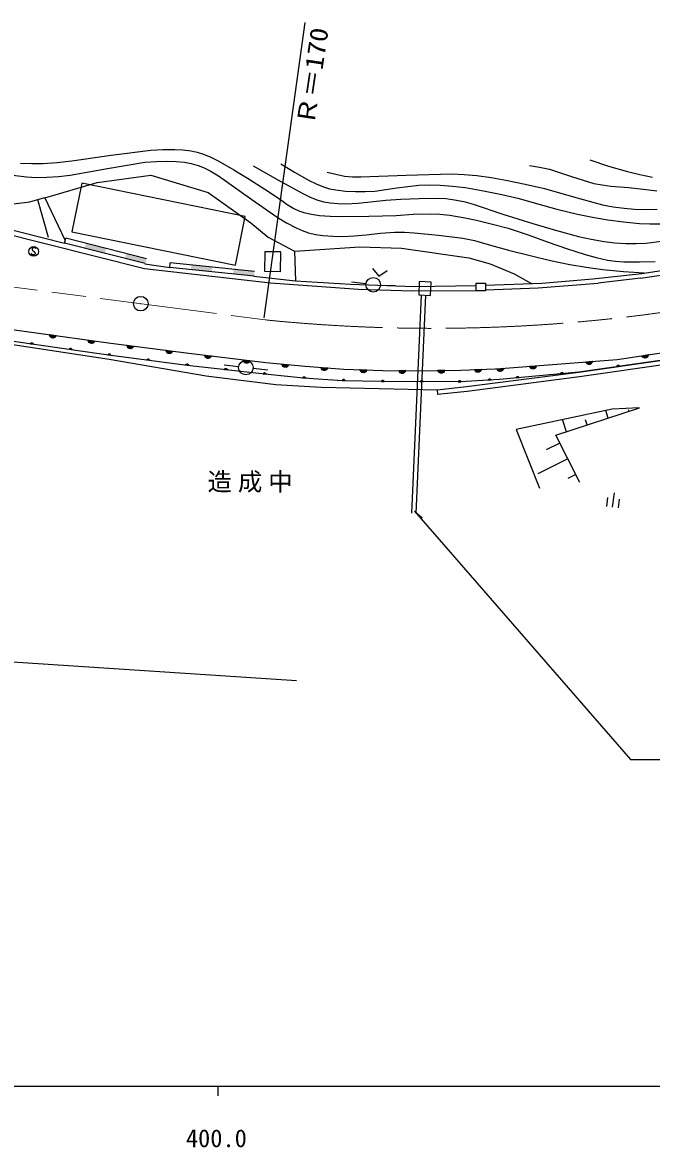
# Model space of a CAD drawing. Units: millimetres, scale not verified. Extents: x 40000 to 680000, y 20000 to 380000.
# Drawn here: x 448015 to 512354, y 198715 to 313870 of the extents above; entities that cross this region are included whole.
import ezdxf
from ezdxf.enums import TextEntityAlignment as Align

# ---------------------------------------------------------------- set-up
doc = ezdxf.new("R2010")
doc.units = ezdxf.units.MM
doc.header["$LTSCALE"] = 1000
doc.linetypes.add('CHAIN', pattern=[18.5, 12, -1.5, 3.5, -1.5])
for name, color, linetype, lineweight in [('M-BGD', 7, 'Continuous', 25), ('M-BMK', 2, 'CHAIN', 13), ('M-TTL-BAND', 7, 'Continuous', 25)]:
    doc.layers.add(name, color=color, linetype=linetype, lineweight=lineweight)
doc.styles.add('ＭＳ ゴシック', font='')
doc.styles.get('ＭＳ ゴシック').set_extended_font_data('MS Gothic')

# ---------------------------------------------------------------- blocks, each defined once
blk = doc.blocks.new('BUHIN1')
at = {"color": 7, "linetype": 'Continuous', "lineweight": 25}
for radius in [746, 22.5]:
    blk.add_circle((0, 0), radius, dxfattribs=at)
blk = doc.blocks.new('BUHIN3')
at = {"color": 7, "linetype": 'Continuous', "lineweight": 25}
for p, q in [((-453, 598), (453, -598)), ((386, 485), (929, -233)), ((-571, -240), (-28, -957))]:
    blk.add_line(p, q, dxfattribs=at)
blk = doc.blocks.new('BUHIN5')
at = {"color": 7, "linetype": 'Continuous', "lineweight": 25}
blk.add_lwpolyline([(-813, -169), (213, -281), (383, 737)], dxfattribs=at)
blk = doc.blocks.new('BUHIN44')
at = {"color": 7, "linetype": 'Continuous', "lineweight": 25}
for p, q in [((292, 165), (-239, -235)), ((-199, -260), (304, 120)), ((310, 69), (-150, -278)), ((-99, -294), (308, 13)), ((301, -47), (-37, -302)), ((55, -288), (263, -130))]:
    blk.add_line(p, q, dxfattribs=at)
blk.add_lwpolyline([(279, 211), (306, 130), (315, 51), (306, -52), (270, -132), (220, -202), (134, -267), (52, -296), (-34, -309), (-135, -288), (-210, -259), (-279, -211)], close=True, dxfattribs=at)
blk = doc.blocks.new('BUHIN52')
at = {"color": 7, "linetype": 'Continuous', "lineweight": 25}
for p, q in [((265, 206), (-202, -268)), ((-159, -286), (283, 163)), ((296, 114), (-108, -297)), ((-55, -305), (303, 58)), ((304, -3), (7, -304)), ((96, -276), (279, -91))]:
    blk.add_line(p, q, dxfattribs=at)
blk.add_lwpolyline([(246, 249), (283, 173), (304, 96), (311, -6), (287, -91), (248, -168), (171, -245), (95, -285), (11, -311), (-92, -305), (-170, -287), (-246, -249)], close=True, dxfattribs=at)
blk = doc.blocks.new('BUHIN55')
at = {"color": 7, "linetype": 'Continuous', "lineweight": 25}
for p, q in [((249, 225), (-182, -282)), ((-138, -297), (271, 183)), ((287, 135), (-86, -304)), ((-32, -308), (298, 80)), ((304, 19), (29, -303)), ((116, -269), (285, -70))]:
    blk.add_line(p, q, dxfattribs=at)
blk.add_lwpolyline([(227, 266), (270, 193), (296, 118), (310, 16), (292, -70), (259, -149), (189, -232), (115, -278), (33, -309), (-69, -311), (-149, -299), (-227, -266)], close=True, dxfattribs=at)
blk = doc.blocks.new('BUHIN56')
at = {"color": 7, "linetype": 'Continuous', "lineweight": 25}
for p, q in [((233, 242), (-162, -294)), ((-117, -305), (257, 202)), ((277, 155), (-65, -309)), ((-11, -309), (291, 100)), ((302, 41), (50, -300)), ((134, -260), (289, -50))]:
    blk.add_line(p, q, dxfattribs=at)
blk.add_lwpolyline([(208, 282), (256, 211), (287, 139), (308, 38), (297, -49), (269, -131), (204, -218), (135, -269), (55, -306), (-47, -315), (-127, -308), (-208, -282)], close=True, dxfattribs=at)
blk = doc.blocks.new('BUHIN59')
at = {"color": 7, "linetype": 'Continuous', "lineweight": 25}
for p, q in [((-133, -29), (65, 119)), ((43, 126), (-132, -5)), ((85, 111), (-130, -51)), ((-129, 20), (16, 129)), ((-125, -71), (103, 101)), ((-23, 123), (-113, 56))]:
    blk.add_line(p, q, dxfattribs=at)
blk.add_lwpolyline([(-120, -90), (-131, -55), (-135, -22), (-131, 22), (-116, 57), (-94, 87), (-57, 115), (-22, 127), (15, 132), (58, 123), (90, 111), (120, 90)], close=True, dxfattribs=at)
blk = doc.blocks.new('BUHIN60')
at = {"color": 7, "linetype": 'Continuous', "lineweight": 25}
for p, q in [((41, 126), (-132, -7)), ((-132, -31), (63, 120)), ((84, 112), (-130, -53)), ((-129, 19), (15, 130)), ((-124, -72), (101, 102)), ((-25, 123), (-113, 55))]:
    blk.add_line(p, q, dxfattribs=at)
blk.add_lwpolyline([(-119, -92), (-130, -57), (-135, -23), (-132, 21), (-116, 55), (-95, 86), (-59, 114), (-24, 127), (13, 132), (57, 124), (89, 112), (119, 92)], close=True, dxfattribs=at)
blk = doc.blocks.new('BUHIN61')
at = {"color": 7, "linetype": 'Continuous', "lineweight": 25}
for p, q in [((39, 127), (-132, -9)), ((-132, -33), (61, 121)), ((-129, 17), (12, 130)), ((82, 114), (-129, -55)), ((-123, -74), (100, 104)), ((-27, 123), (-114, 53))]:
    blk.add_line(p, q, dxfattribs=at)
blk.add_lwpolyline([(-117, -94), (-129, -59), (-134, -25), (-132, 19), (-117, 53), (-97, 84), (-60, 113), (-26, 126), (11, 133), (55, 125), (87, 114), (117, 94)], close=True, dxfattribs=at)
blk = doc.blocks.new('BUHIN64')
at = {"color": 7, "linetype": 'Continuous', "lineweight": 25}
for p, q in [((25, 130), (-130, -24)), ((-130, 2), (-2, 130)), ((-127, -47), (47, 127)), ((69, 122), (-122, -69)), ((-40, 119), (-119, 40)), ((-114, -87), (88, 114))]:
    blk.add_line(p, q, dxfattribs=at)
blk.add_lwpolyline([(-106, -106), (-122, -73), (-131, -40), (-133, 4), (-122, 40), (-105, 73), (-72, 106), (-40, 123), (-3, 133), (41, 130), (74, 122), (106, 106)], close=True, dxfattribs=at)
blk = doc.blocks.new('BUHIN66')
at = {"color": 7, "linetype": 'Continuous', "lineweight": 25}
for p, q in [((-130, -10), (-15, 130)), ((12, 132), (-127, -36)), ((-51, 114), (-123, 28)), ((-122, -60), (35, 131)), ((57, 128), (-115, -80)), ((-105, -98), (76, 122))]:
    blk.add_line(p, q, dxfattribs=at)
blk.add_lwpolyline([(-96, -116), (-114, -84), (-126, -53), (-133, -9), (-126, 28), (-112, 62), (-82, 98), (-51, 118), (-16, 132), (28, 134), (62, 129), (96, 116)], close=True, dxfattribs=at)
blk = doc.blocks.new('BUHIN73')
at = {"color": 7, "linetype": 'Continuous', "lineweight": 25}
blk.add_circle((0, 0), 746, dxfattribs=at)
blk = doc.blocks.new('BUHIN74')
at = {"color": 7, "linetype": 'Continuous', "lineweight": 25}
blk.add_lwpolyline([(-71, 351), (-111, 358), (-152, 349), (-200, 326), (-261, 279), (-303, 226), (-324, 162), (-316, 99), (-284, 52), (-259, 23), (-213, -4), (-168, -5), (144, 34), (195, 16), (249, -22), (281, -73), (296, -121), (295, -178), (247, -243), (155, -312), (111, -336), (59, -347), (5, -341), (-58, -317)], dxfattribs=at)
blk.add_circle((0, 0), 498, dxfattribs=at)

msp = doc.modelspace()

# ---------------------------------------------------------------- hatches: boundary and pattern name
at = {"layer": 'M-BGD'}
for points in [[(456446, 290248), (454385, 290771), (454508, 291255), (456569, 290732)], [(460568, 289202), (458507, 289725), (458630, 290210), (460691, 289687)], [(467389, 288343), (465235, 288566), (465286, 289063), (467440, 288840)], [(471698, 287897), (469543, 288120), (469595, 288617), (471749, 288394)]]:
    msp.add_hatch(color=256, dxfattribs=at).paths.add_polyline_path(points)

# ---------------------------------------------------------------- linework, layer by layer
for p, q in [((472734, 283642), (476940, 313870)), ((450292, 295919), (455653, 297498)), ((454073, 297417), (453060, 292442)), ((470801, 294011), (454073, 297417)), ((455653, 297498), (461126, 298232)), ((461126, 298232), (467015, 296452)), ((448773, 295519), (450309, 295951)), ((452369, 291599), (450309, 295951)), ((467015, 296452), (471376, 293367)), ((445968, 295181), (448773, 295519)), ((449546, 295736), (450627, 291895)), ((439894, 293872), (460476, 288690)), ((440038, 294391), (452323, 291298)), ((469788, 289037), (470801, 294011)), ((471376, 293367), (473158, 291890)), ((452324, 291293), (452447, 291778)), ((460691, 289687), (452447, 291778)), ((453060, 292442), (469788, 289037)), ((473158, 291890), (475851, 290479)), ((460568, 289202), (452324, 291293)), ((472814, 288370), (472845, 290444)), ((472845, 290444), (474402, 290421)), ((474402, 290421), (474372, 288348)), ((475852, 290456), (475940, 287444)), ((475860, 290479), (482516, 290896)), ((482516, 290896), (486765, 290778)), ((486765, 290778), (493665, 289797)), ((460540, 289178), (463077, 288798)), ((463080, 288788), (463132, 289286)), ((471749, 288394), (463132, 289286)), ((493665, 289797), (495852, 289156)), ((495852, 289156), (498303, 288138)), ((511373, 288191), (517790, 289178)), ((460476, 288690), (473391, 287225)), ((471698, 287897), (463080, 288788)), ((471667, 287895), (475943, 287444)), ((474372, 288348), (472814, 288370)), ((498303, 288138), (500084, 287164)), ((506362, 287621), (511373, 288191)), ((511221, 287689), (518598, 288824)), ((473391, 287225), (482367, 286571)), ((475943, 287444), (481549, 287090)), ((481549, 287090), (488079, 286862)), ((483149, 287112), (481660, 287295)), ((484642, 286997), (486141, 286949)), ((488079, 286862), (494429, 286934)), ((488593, 287347), (488540, 285986)), ((489801, 287299), (488593, 287347)), ((489748, 285939), (489801, 287299)), ((494422, 286420), (494432, 287194)), ((494432, 287194), (495390, 287182)), ((495390, 287182), (495380, 286408)), ((495387, 286983), (501122, 287204)), ((500747, 286707), (506897, 287198)), ((501122, 287204), (506362, 287621)), ((511221, 287689), (506897, 287198)), ((482367, 286571), (487872, 286393)), ((488797, 285976), (487795, 263660)), ((487872, 286393), (494422, 286422)), ((489240, 285959), (488237, 263627)), ((488540, 285986), (489748, 285939)), ((495380, 286408), (494422, 286420)), ((495381, 286501), (500747, 286707)), ((448960, 280955), (422618, 284742)), ((422648, 284670), (456888, 279397)), ((441222, 283234), (449156, 282150)), ((449156, 282150), (457032, 281038)), ((457032, 281038), (461047, 280525)), ((508836, 279391), (520246, 281100)), ((456796, 279829), (448960, 280955)), ((464868, 278777), (456796, 279829)), ((459364, 280696), (458704, 280780)), ((458716, 280734), (459341, 280655)), ((459310, 280615), (458738, 280688)), ((458764, 280640), (459269, 280576)), ((459222, 280537), (458802, 280591)), ((458878, 280537), (459137, 280504)), ((461047, 280525), (465013, 280025)), ((463355, 280190), (462695, 280273)), ((462707, 280227), (463332, 280148)), ((463300, 280108), (462729, 280180)), ((462755, 280133), (463260, 280069)), ((463213, 280031), (462793, 280084)), ((462869, 280030), (463128, 279998)), ((465013, 280025), (468972, 279534)), ((456888, 279397), (466787, 277693)), ((472814, 277874), (464868, 278777)), ((467317, 279695), (466657, 279777)), ((466669, 279731), (467294, 279654)), ((467263, 279614), (466692, 279684)), ((466718, 279637), (467223, 279574)), ((467176, 279536), (466756, 279588)), ((466832, 279535), (467091, 279503)), ((470116, 278638), (468626, 278810)), ((468972, 279534), (472890, 279062)), ((471256, 279215), (470596, 279294)), ((470608, 279249), (471233, 279173)), ((471202, 279133), (470630, 279202)), ((470656, 279155), (471162, 279094)), ((471115, 279055), (470695, 279106)), ((470771, 279053), (471030, 279022)), ((472890, 279062), (476917, 278685)), ((475230, 278799), (474568, 278861)), ((474582, 278816), (475209, 278757)), ((475179, 278716), (474605, 278769)), ((474633, 278723), (475140, 278675)), ((476917, 278685), (480896, 278402)), ((497371, 278486), (508836, 279391)), ((504916, 278081), (513944, 279383)), ((513944, 279383), (504916, 278081)), ((514020, 278889), (504983, 277586)), ((508805, 278661), (509087, 278702)), ((509077, 278719), (508810, 278681)), ((508818, 278701), (509063, 278736)), ((509047, 278753), (508831, 278722)), ((508846, 278743), (509025, 278769)), ((508988, 278782), (508877, 278766)), ((466787, 277693), (473942, 276801)), ((471607, 278477), (473099, 278326)), ((476768, 277470), (472814, 277874)), ((475094, 278636), (474672, 278675)), ((474750, 278624), (475010, 278600)), ((476702, 277531), (476948, 277514)), ((476936, 277534), (476718, 277549)), ((476738, 277566), (476919, 277554)), ((476885, 277575), (476773, 277582)), ((479235, 278476), (478572, 278523)), ((478586, 278479), (479215, 278434)), ((479185, 278392), (478611, 278433)), ((478639, 278387), (479147, 278351)), ((479102, 278310), (478680, 278340)), ((478759, 278291), (479019, 278272)), ((480896, 278402), (484864, 278241)), ((483211, 278265), (482546, 278292)), ((482562, 278247), (483191, 278222)), ((483163, 278179), (482588, 278202)), ((482618, 278157), (483127, 278137)), ((483083, 278095), (482660, 278112)), ((482740, 278065), (483001, 278054)), ((484864, 278241), (488880, 278217)), ((488880, 278217), (492843, 278290)), ((492843, 278290), (496380, 278427)), ((493448, 276606), (504916, 278081)), ((504983, 277586), (493506, 276110)), ((494945, 278328), (494281, 278302)), ((494300, 278259), (494930, 278283)), ((494905, 278238), (494330, 278216)), ((494363, 278174), (494872, 278193)), ((494831, 278148), (494408, 278132)), ((494492, 278091), (494753, 278101)), ((496380, 278427), (497371, 278486)), ((497210, 278433), (496546, 278393)), ((496566, 278350), (497195, 278388)), ((497171, 278343), (496597, 278308)), ((496631, 278266), (497139, 278297)), ((497100, 278251), (496677, 278225)), ((496762, 278187), (497022, 278202)), ((504916, 278081), (496811, 277319)), ((473942, 276801), (478578, 276535)), ((476681, 277495), (476965, 277476)), ((476959, 277495), (476690, 277513)), ((480732, 277205), (476768, 277470)), ((478578, 276535), (490427, 276286)), ((480721, 277224), (481006, 277217)), ((480999, 277236), (480729, 277242)), ((484792, 277106), (480732, 277205)), ((480741, 277261), (480988, 277255)), ((480975, 277274), (480757, 277279)), ((480775, 277297), (480956, 277293)), ((480922, 277312), (480810, 277315)), ((492807, 277078), (484792, 277106)), ((490427, 276286), (493448, 276606)), ((496811, 277319), (492807, 277078)), ((495669, 277269), (495954, 277286)), ((495945, 277304), (495675, 277288)), ((495686, 277307), (495932, 277322)), ((495917, 277340), (495699, 277327)), ((495716, 277347), (495897, 277358)), ((495861, 277374), (495750, 277368)), ((490427, 276286), (490480, 275788)), ((493506, 276110), (490480, 275788)), ((508329, 274285), (498507, 272225)), ((502578, 271628), (511122, 274437)), ((507918, 273384), (507667, 274146)), ((511122, 274437), (508329, 274285)), ((510054, 274086), (510007, 274230)), ((503646, 271979), (503239, 273218)), ((505782, 272681), (505617, 273182)), ((498507, 272225), (500906, 266189)), ((502984, 270822), (501573, 270112)), ((505013, 266792), (502578, 271628)), ((503795, 269210), (500735, 267669)), ((504607, 267598), (503789, 267186)), ((488118, 263854), (488897, 263164)), ((488118, 263854), (510215, 238423)), ((390483, 252117), (476055, 246520)), ((510215, 238423), (538712, 238435))]:
    msp.add_line(p, q, dxfattribs=at)
for points in [[(447824, 299459), (448962, 299425), (450101, 299451), (451576, 299556), (453046, 299721), (457092, 300283), (461155, 300787), (462361, 300859), (463584, 300871), (464428, 300831), (465263, 300732), (465897, 300600), (466524, 300407), (467288, 300090), (468031, 299717), (469637, 298805), (471204, 297848), (472819, 296821), (474405, 295741), (475076, 295250), (475775, 294814), (476272, 294588), (476805, 294414), (477590, 294238), (478393, 294120), (479498, 294034), (480617, 294008), (483431, 294034), (486244, 294121), (487980, 294235), (489725, 294290), (490719, 294243), (491711, 294136), (493074, 293913), (494438, 293628), (496074, 293244), (497689, 292802), (499737, 292127), (501776, 291391), (503664, 290733), (505580, 290129), (506709, 289812), (507860, 289551), (508689, 289429), (509525, 289368), (511128, 289360), (512745, 289413)], [(445894, 298385), (448429, 298061), (449454, 298015), (450492, 298029), (451700, 298110), (452904, 298252), (456720, 298936), (460543, 299560), (461711, 299651), (462894, 299682), (463735, 299651), (464581, 299558), (465278, 299424), (465974, 299229), (466602, 298991), (467204, 298698), (468050, 298174), (468875, 297593), (471459, 295747), (474074, 293953), (475021, 293374), (476009, 292840), (476631, 292566), (477274, 292349), (477985, 292183), (478719, 292074), (479741, 291995), (480772, 291977), (481972, 292021), (483178, 292126), (484629, 292299), (486077, 292411), (487073, 292406), (488071, 292341), (490576, 292098), (493060, 291796), (494240, 291544), (495419, 291230), (497738, 290572), (500077, 289971), (502028, 289504), (504003, 289094), (505679, 288819), (507375, 288602), (509484, 288397), (511597, 288233)], [(474429, 299420), (475852, 298541), (477321, 297704), (478050, 297344), (478801, 297041), (479421, 296856), (480066, 296727), (481061, 296618), (482064, 296568), (483064, 296565), (484059, 296622), (486300, 296958), (488559, 297235), (489649, 297263), (490749, 297230), (492012, 297130), (493280, 296969), (495163, 296654), (497043, 296278), (498828, 295847), (500600, 295358), (502679, 294773), (504773, 294245), (506330, 293937), (507900, 293687), (509504, 293458), (511112, 293290), (512170, 293249), (513230, 293268)], [(506037, 299798), (507956, 299175), (509892, 298610), (511160, 298301), (512444, 298049)], [(471621, 299206), (474137, 297754), (476684, 296354), (477442, 295993), (478221, 295690), (478844, 295516), (479492, 295399), (480281, 295326), (481075, 295314), (482346, 295383), (483616, 295513), (485165, 295672), (486717, 295771), (488575, 295862), (490444, 295893), (491320, 295842), (492190, 295731), (493151, 295541), (494109, 295289), (497146, 294259), (500204, 293285), (502546, 292599), (504904, 291971), (506193, 291684), (507502, 291453), (508612, 291321), (509739, 291247), (510779, 291237), (511819, 291286), (513342, 291475)], [(479173, 298565), (480054, 298332), (480954, 298157), (481776, 298082), (482606, 298067), (487263, 298249), (491931, 298372), (493199, 298321), (494472, 298209), (495967, 297997), (497464, 297724), (499446, 297323), (501421, 296862), (504373, 296011), (507345, 295217), (508443, 295004), (509549, 294851), (510614, 294766), (511693, 294741), (512945, 294778)], [(499878, 299249), (500899, 299076), (501917, 298843), (504176, 298092), (506450, 297400), (507310, 297238), (508189, 297134), (509993, 296981), (511804, 296766), (512887, 296652)]]:
    msp.add_lwpolyline(points, dxfattribs=at)
for points in [[(459387, 280737), (459349, 280661), (459300, 280598), (459223, 280530), (459141, 280498), (459056, 280483), (458949, 280497), (458870, 280533), (458799, 280584), (458741, 280670), (458708, 280743), (458693, 280826)], [(463377, 280231), (463340, 280155), (463291, 280092), (463214, 280024), (463132, 279992), (463047, 279976), (462940, 279990), (462861, 280026), (462790, 280077), (462732, 280162), (462699, 280235), (462683, 280318)], [(467340, 279736), (467302, 279660), (467254, 279597), (467177, 279529), (467095, 279497), (467010, 279481), (466903, 279494), (466824, 279530), (466753, 279582), (466695, 279666), (466661, 279739), (466645, 279822)], [(471278, 279256), (471241, 279180), (471193, 279117), (471116, 279048), (471034, 279016), (470950, 279000), (470842, 279013), (470763, 279048), (470692, 279099), (470633, 279184), (470600, 279257), (470583, 279340)], [(475252, 278841), (475216, 278763), (475170, 278699), (475095, 278629), (475014, 278594), (474930, 278576), (474822, 278586), (474743, 278620), (474670, 278669), (474609, 278752), (474574, 278823), (474555, 278906)], [(508800, 278642), (508807, 278677), (508820, 278709), (508845, 278746), (508875, 278768), (508908, 278784), (508954, 278791), (508990, 278785), (509026, 278772), (509059, 278743), (509081, 278717), (509097, 278684)], [(476672, 277476), (476686, 277510), (476706, 277538), (476737, 277569), (476771, 277585), (476807, 277594), (476853, 277591), (476888, 277577), (476920, 277557), (476947, 277522), (476963, 277492), (476971, 277456)], [(479256, 278519), (479222, 278440), (479177, 278375), (479104, 278303), (479024, 278267), (478940, 278246), (478832, 278254), (478751, 278286), (478678, 278334), (478615, 278415), (478578, 278486), (478557, 278568)], [(483230, 278308), (483199, 278228), (483156, 278162), (483084, 278088), (483006, 278049), (482922, 278026), (482814, 278030), (482733, 278060), (482658, 278105), (482593, 278185), (482553, 278255), (482530, 278336)], [(494961, 278372), (494936, 278290), (494899, 278221), (494833, 278141), (494758, 278096), (494677, 278067), (494568, 278063), (494485, 278086), (494407, 278125), (494336, 278199), (494291, 278266), (494262, 278345)], [(497225, 278478), (497201, 278395), (497165, 278325), (497102, 278244), (497028, 278197), (496947, 278166), (496839, 278160), (496755, 278181), (496676, 278218), (496603, 278291), (496557, 278357), (496526, 278435)], [(480713, 277205), (480726, 277239), (480744, 277268), (480774, 277300), (480808, 277317), (480843, 277328), (480890, 277327), (480925, 277315), (480957, 277296), (480986, 277262), (481003, 277232), (481013, 277198)], [(495663, 277250), (495673, 277285), (495688, 277315), (495715, 277350), (495747, 277370), (495782, 277383), (495828, 277386), (495864, 277377), (495898, 277361), (495929, 277330), (495949, 277301), (495962, 277268)]]:
    msp.add_lwpolyline(points, close=True, dxfattribs=at)
at = {"layer": 'M-BMK'}
msp.add_line((382589, 295196), (472836, 283423), dxfattribs=at)
msp.add_arc((489963, 452544), 169980, 264.22438, 293.2971, dxfattribs=at)
at = {"layer": 'M-TTL-BAND'}
for p, q in [((40000, 205000), (579000, 205000)), ((468000, 205000), (468000, 204000))]:
    msp.add_line(p, q, dxfattribs=at)

# ---------------------------------------------------------------- block references
at = {"layer": 'M-BGD', "rotation": 314.92377}
for name, p in [('BUHIN74', (449165, 290435)), ('BUHIN5', (484521, 288237)), ('BUHIN73', (483893, 287021)), ('BUHIN1', (460108, 285092)), ('BUHIN44', (451125, 281872)), ('BUHIN59', (448977, 280953)), ('BUHIN44', (455063, 281316)), ('BUHIN59', (452921, 280386)), ('BUHIN60', (456891, 279817)), ('BUHIN56', (511689, 279818)), ('BUHIN60', (460875, 279297)), ('BUHIN60', (464849, 278779)), ('BUHIN73', (470861, 278552)), ('BUHIN55', (500237, 278712)), ('BUHIN55', (505970, 279164)), ('BUHIN61', (468824, 278327)), ('BUHIN61', (472780, 277878)), ('BUHIN52', (486859, 278254)), ('BUHIN52', (490849, 278278)), ('BUHIN66', (498659, 277493)), ('BUHIN66', (503199, 277920)), ('BUHIN64', (484866, 277106)), ('BUHIN64', (488850, 277092)), ('BUHIN64', (492726, 277078)), ('BUHIN3', (508439, 265000))]:
    msp.add_blockref(name, p, dxfattribs=at)

# ---------------------------------------------------------------- texts
at = {"layer": 'M-BGD', "style": 'ＭＳ ゴシック', "width": 1.15}
msp.add_text('Ｒ＝170', height=1833, rotation=81.5, dxfattribs=at).set_placement((478384, 303165), align=Align.BOTTOM_LEFT)
at = {"layer": 'M-BGD', "insert": (466947, 265731), "char_height": 1833, "attachment_point": 7, "style": 'ＭＳ ゴシック'}
msp.add_mtext('\\T1.24;造成中', dxfattribs=at)
at = {"layer": 'M-TTL-BAND', "style": 'ＭＳ ゴシック'}
msp.add_text('400.0', height=1833, dxfattribs=at).set_placement((467844, 198195), align=Align.BOTTOM_CENTER)

doc.saveas('drawing.dxf')
